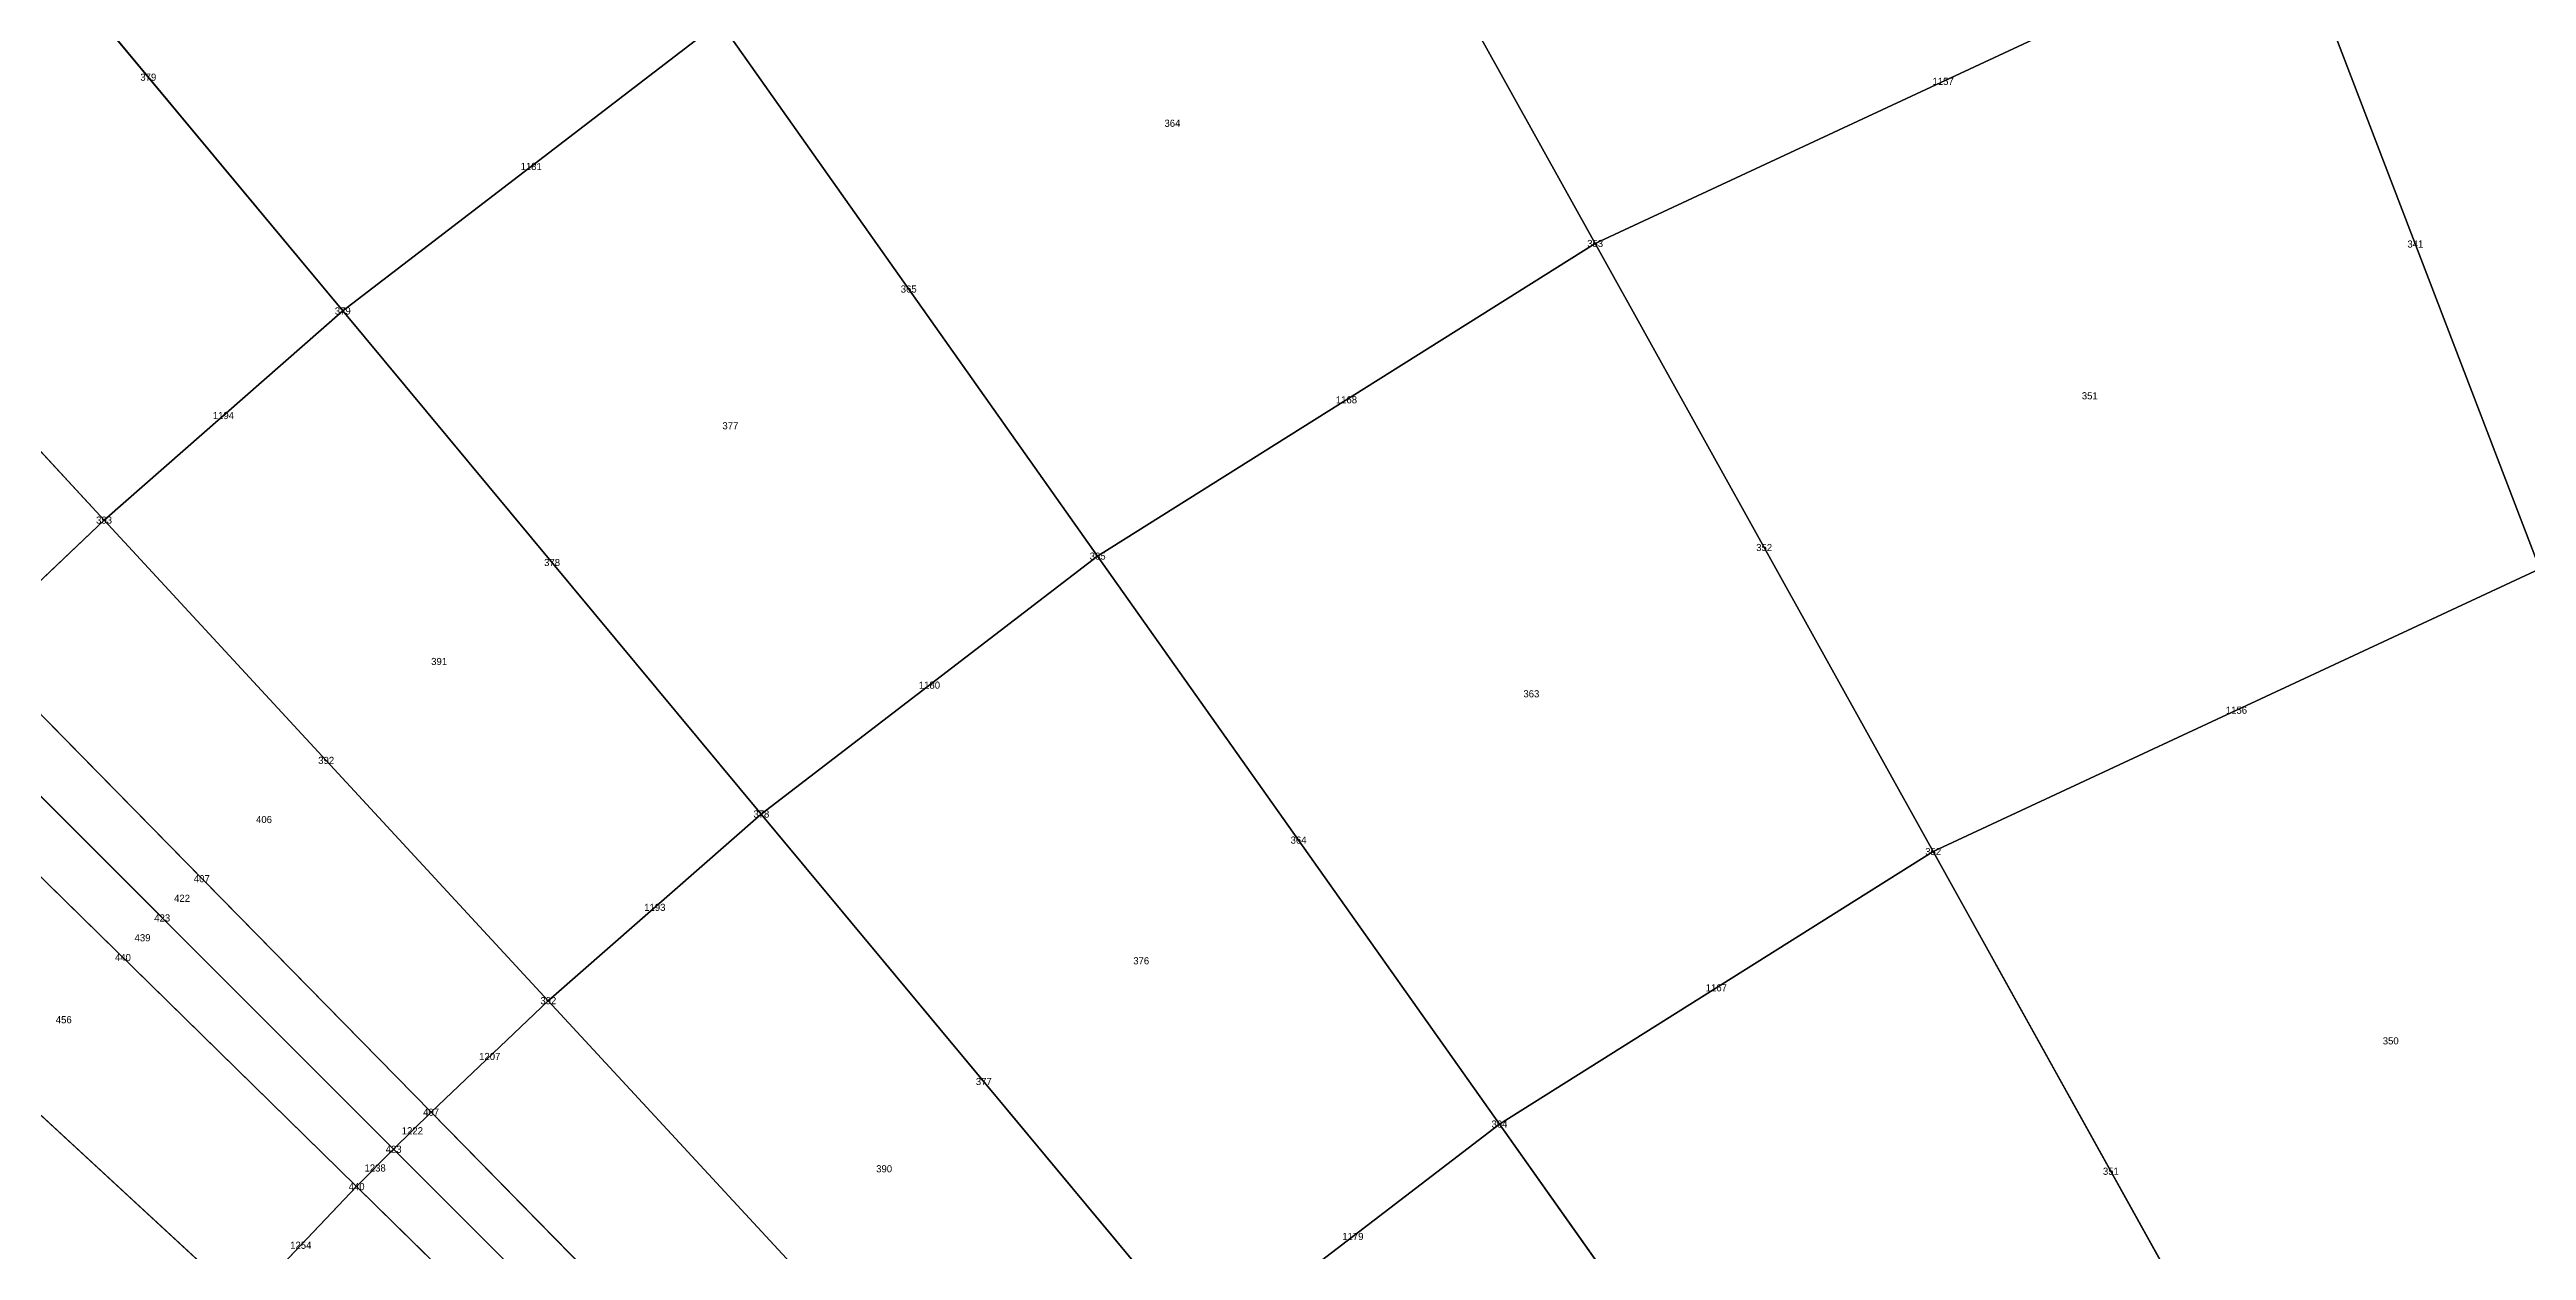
# Model space of a CAD drawing. Header units: metres. Extents: x -1.88 to 1.88, y -1.88 to 1.88.
# Drawn here: x -1.172 to -0.478, y 1.047 to 1.384 of the extents above; entities that cross this region are included whole.
import ezdxf
from ezdxf.enums import TextEntityAlignment as Align

# ---------------------------------------------------------------- set-up
doc = ezdxf.new("R2010")
doc.units = ezdxf.units.M

msp = doc.modelspace()

# ---------------------------------------------------------------- linework, layer by layer
at = {"layer": 'BRANCHES'}
for p, q in [((-0.73864, 1.32952, 2.1721), (-0.82777, 1.48995, 2.03128)), ((-1.08972, 1.31059, 2.03128), (-1.19876, 1.44174, 1.875)), ((-0.54359, 1.42047, 2.1721), (-0.73864, 1.32952, 2.1721)), ((-0.47386, 1.23825, 2.2964), (-0.54359, 1.42047, 2.1721)), ((-0.98406, 1.39168, 2.03128), (-1.08972, 1.31059, 2.03128)), ((-0.87811, 1.24183, 2.1721), (-0.98406, 1.39168, 2.03128)), ((-1.15664, 1.25193, 2.03128), (-1.27237, 1.37721, 1.875)), ((-0.73864, 1.32952, 2.1721), (-0.87811, 1.24183, 2.1721)), ((-0.64389, 1.15897, 2.2964), (-0.73864, 1.32952, 2.1721)), ((-1.08972, 1.31059, 2.03128), (-1.15664, 1.25193, 2.03128)), ((-0.97239, 1.16948, 2.1721), (-1.08972, 1.31059, 2.03128)), ((-1.15664, 1.25193, 2.03128), (-1.19348, 1.21686, 2.03128)), ((-1.0321, 1.11713, 2.1721), (-1.15664, 1.25193, 2.03128)), ((-0.87811, 1.24183, 2.1721), (-0.97239, 1.16948, 2.1721)), ((-0.76547, 1.08253, 2.2964), (-0.87811, 1.24183, 2.1721)), ((-0.47386, 1.23825, 2.2964), (-0.64389, 1.15897, 2.2964)), ((-1.06497, 1.08584, 2.1721), (-1.19348, 1.21686, 2.03128)), ((-1.07546, 1.07546, 2.1721), (-1.20523, 1.20523, 2.03128)), ((-1.08584, 1.06497, 2.1721), (-1.21686, 1.19348, 2.03128)), ((-0.97239, 1.16948, 2.1721), (-1.0321, 1.11713, 2.1721)), ((-0.84765, 1.01946, 2.2964), (-0.97239, 1.16948, 2.1721)), ((-1.11713, 1.0321, 2.1721), (-1.25193, 1.15664, 2.03128)), ((-0.64389, 1.15897, 2.2964), (-0.76547, 1.08253, 2.2964)), ((-0.54424, 0.97961, 2.40321), (-0.64389, 1.15897, 2.2964)), ((-1.0321, 1.11713, 2.1721), (-1.06497, 1.08584, 2.1721)), ((-0.8997, 0.97383, 2.2964), (-1.0321, 1.11713, 2.1721)), ((-1.06497, 1.08584, 2.1721), (-1.07546, 1.07546, 2.1721)), ((-0.92836, 0.94655, 2.2964), (-1.06497, 1.08584, 2.1721)), ((-0.76547, 1.08253, 2.2964), (-0.84765, 1.01946, 2.2964)), ((-0.647, 0.915, 2.40321), (-0.76547, 1.08253, 2.2964)), ((-1.07546, 1.07546, 2.1721), (-1.08584, 1.06497, 2.1721)), ((-0.9375, 0.9375, 2.2964), (-1.07546, 1.07546, 2.1721)), ((-1.08584, 1.06497, 2.1721), (-1.11713, 1.0321, 2.1721)), ((-0.94655, 0.92836, 2.2964), (-1.08584, 1.06497, 2.1721))]:
    msp.add_line(p, q, dxfattribs=at)
at = {"layer": 'Faces'}
for points in [[(-0.54359, 1.42047, 2.1721), (-0.73864, 1.32952, 2.1721), (-0.82777, 1.48995, 2.03128), (-0.60918, 1.59187, 2.03128)], [(-0.98406, 1.39168, 2.03128), (-1.08972, 1.31059, 2.03128), (-1.19876, 1.44174, 1.875), (-1.08253, 1.53093, 1.875)], [(-0.73864, 1.32952, 2.1721), (-0.87811, 1.24183, 2.1721), (-0.98406, 1.39168, 2.03128), (-0.82777, 1.48995, 2.03128)], [(-0.25387, 1.30129, 2.2964), (-0.47386, 1.23825, 2.2964), (-0.54359, 1.42047, 2.1721), (-0.29123, 1.49278, 2.1721)], [(-1.08972, 1.31059, 2.03128), (-1.15664, 1.25193, 2.03128), (-1.27237, 1.37721, 1.875), (-1.19876, 1.44174, 1.875)], [(-0.47386, 1.23825, 2.2964), (-0.64389, 1.15897, 2.2964), (-0.73864, 1.32952, 2.1721), (-0.54359, 1.42047, 2.1721)], [(-0.87811, 1.24183, 2.1721), (-0.97239, 1.16948, 2.1721), (-1.08972, 1.31059, 2.03128), (-0.98406, 1.39168, 2.03128)], [(-1.15664, 1.25193, 2.03128), (-1.19348, 1.21686, 2.03128), (-1.3129, 1.33862, 1.875), (-1.27237, 1.37721, 1.875)], [(-0.64389, 1.15897, 2.2964), (-0.76547, 1.08253, 2.2964), (-0.87811, 1.24183, 2.1721), (-0.73864, 1.32952, 2.1721)], [(-0.97239, 1.16948, 2.1721), (-1.0321, 1.11713, 2.1721), (-1.15664, 1.25193, 2.03128), (-1.08972, 1.31059, 2.03128)], [(-1.0321, 1.11713, 2.1721), (-1.06497, 1.08584, 2.1721), (-1.19348, 1.21686, 2.03128), (-1.15664, 1.25193, 2.03128)], [(-0.76547, 1.08253, 2.2964), (-0.84765, 1.01946, 2.2964), (-0.97239, 1.16948, 2.1721), (-0.87811, 1.24183, 2.1721)], [(-0.40052, 1.04662, 2.40321), (-0.54424, 0.97961, 2.40321), (-0.64389, 1.15897, 2.2964), (-0.47386, 1.23825, 2.2964)], [(-1.06497, 1.08584, 2.1721), (-1.07546, 1.07546, 2.1721), (-1.20523, 1.20523, 2.03128), (-1.19348, 1.21686, 2.03128)], [(-1.07546, 1.07546, 2.1721), (-1.08584, 1.06497, 2.1721), (-1.21686, 1.19348, 2.03128), (-1.20523, 1.20523, 2.03128)], [(-1.08584, 1.06497, 2.1721), (-1.11713, 1.0321, 2.1721), (-1.25193, 1.15664, 2.03128), (-1.21686, 1.19348, 2.03128)], [(-0.84765, 1.01946, 2.2964), (-0.8997, 0.97383, 2.2964), (-1.0321, 1.11713, 2.1721), (-0.97239, 1.16948, 2.1721)], [(-1.11713, 1.0321, 2.1721), (-1.16948, 0.97239, 2.1721), (-1.31059, 1.08972, 2.03128), (-1.25193, 1.15664, 2.03128)], [(-0.54424, 0.97961, 2.40321), (-0.647, 0.915, 2.40321), (-0.76547, 1.08253, 2.2964), (-0.64389, 1.15897, 2.2964)], [(-0.8997, 0.97383, 2.2964), (-0.92836, 0.94655, 2.2964), (-1.06497, 1.08584, 2.1721), (-1.0321, 1.11713, 2.1721)], [(-1.16948, 0.97239, 2.1721), (-1.24183, 0.87811, 2.1721), (-1.39168, 0.98406, 2.03128), (-1.31059, 1.08972, 2.03128)], [(-0.92836, 0.94655, 2.2964), (-0.9375, 0.9375, 2.2964), (-1.07546, 1.07546, 2.1721), (-1.06497, 1.08584, 2.1721)], [(-0.647, 0.915, 2.40321), (-0.71647, 0.86169, 2.40321), (-0.84765, 1.01946, 2.2964), (-0.76547, 1.08253, 2.2964)], [(-0.9375, 0.9375, 2.2964), (-0.94655, 0.92836, 2.2964), (-1.08584, 1.06497, 2.1721), (-1.07546, 1.07546, 2.1721)], [(-0.94655, 0.92836, 2.2964), (-0.97383, 0.8997, 2.2964), (-1.11713, 1.0321, 2.1721), (-1.08584, 1.06497, 2.1721)]]:
    msp.add_3dface(points, dxfattribs=at)
at = {"layer": 'NODI-Estradosso'}
for p in [(-0.73864, 1.32952, 2.52963), (-1.08972, 1.31059, 2.40979), (-1.15664, 1.25193, 2.40979), (-0.87811, 1.24183, 2.52963), (-0.97239, 1.16948, 2.52963), (-0.64389, 1.15897, 2.63712), (-1.0321, 1.11713, 2.52963), (-1.06497, 1.08584, 2.52963), (-0.76547, 1.08253, 2.63712), (-1.07546, 1.07546, 2.52963), (-1.08584, 1.06497, 2.52963)]:
    msp.add_point(p, dxfattribs=at)
at = {"layer": 'NODI-Intradosso'}
for p in [(-0.73864, 1.32952, 2.1721), (-1.08972, 1.31059, 2.03128), (-1.15664, 1.25193, 2.03128), (-0.87811, 1.24183, 2.1721), (-0.97239, 1.16948, 2.1721), (-0.64389, 1.15897, 2.2964), (-1.0321, 1.11713, 2.1721), (-1.06497, 1.08584, 2.1721), (-0.76547, 1.08253, 2.2964), (-1.07546, 1.07546, 2.1721), (-1.08584, 1.06497, 2.1721)]:
    msp.add_point(p, dxfattribs=at)

# ---------------------------------------------------------------- texts
at = {"layer": 'BRANCHES-Index'}
for s, p in [('379', (-1.14424, 1.37616, 1.95314)), ('1157', (-0.64111, 1.37499, 2.1721)), ('1181', (-1.03689, 1.35113, 2.03128)), ('341', (-0.50872, 1.32936, 2.23425)), ('365', (-0.93108, 1.31675, 2.10169)), ('1168', (-0.80837, 1.28567, 2.1721)), ('1194', (-1.12318, 1.28126, 2.03128)), ('352', (-0.69127, 1.24425, 2.23425)), ('378', (-1.03105, 1.24004, 2.10169)), ('1180', (-0.92525, 1.20565, 2.1721)), ('1156', (-0.55887, 1.19861, 2.2964)), ('392', (-1.09437, 1.18453, 2.10169)), ('364', (-0.82179, 1.16218, 2.23425)), ('407', (-1.12923, 1.15135, 2.10169)), ('423', (-1.14034, 1.14034, 2.10169)), ('1193', (-1.00224, 1.14331, 2.1721)), ('440', (-1.15135, 1.12923, 2.10169)), ('1167', (-0.70468, 1.12075, 2.2964)), ('1207', (-1.04853, 1.10149, 2.1721)), ('377', (-0.91002, 1.09447, 2.23425)), ('1222', (-1.07021, 1.08065, 2.1721)), ('1238', (-1.08065, 1.07021, 2.1721)), ('351', (-0.59407, 1.06929, 2.3498)), ('1254', (-1.10149, 1.04853, 2.1721)), ('1179', (-0.80656, 1.051, 2.2964))]:
    msp.add_text(s, height=0.002, dxfattribs=at).set_placement(p, align=Align.MIDDLE_CENTER)
at = {"layer": 'Faces-Index'}
for s, p in [('364', (-0.85715, 1.36324, 2.10169)), ('351', (-0.59999, 1.2868, 2.23425)), ('377', (-0.98107, 1.27839, 2.10169)), ('391', (-1.06271, 1.21228, 2.10169)), ('363', (-0.75653, 1.20321, 2.23425)), ('406', (-1.1118, 1.16794, 2.10169)), ('422', (-1.13478, 1.14585, 2.10169)), ('439', (-1.14585, 1.13478, 2.10169)), ('376', (-0.8659, 1.12832, 2.23425)), ('456', (-1.16794, 1.1118, 2.10169)), ('350', (-0.51563, 1.10586, 2.3498)), ('390', (-0.93796, 1.06998, 2.23425))]:
    msp.add_text(s, height=0.002, dxfattribs=at).set_placement(p, align=Align.MIDDLE_CENTER)
at = {"layer": 'NODI-Index'}
for s, p in [('353', (-0.73864, 1.32952, 2.1721)), ('379', (-1.08972, 1.31059, 2.03128)), ('393', (-1.15664, 1.25193, 2.03128)), ('365', (-0.87811, 1.24183, 2.1721)), ('378', (-0.97239, 1.16948, 2.1721)), ('352', (-0.64389, 1.15897, 2.2964)), ('392', (-1.0321, 1.11713, 2.1721)), ('407', (-1.06497, 1.08584, 2.1721)), ('364', (-0.76547, 1.08253, 2.2964)), ('423', (-1.07546, 1.07546, 2.1721)), ('440', (-1.08584, 1.06497, 2.1721))]:
    msp.add_text(s, height=0.002, dxfattribs=at).set_placement(p, align=Align.MIDDLE_CENTER)

doc.saveas('drawing.dxf')
